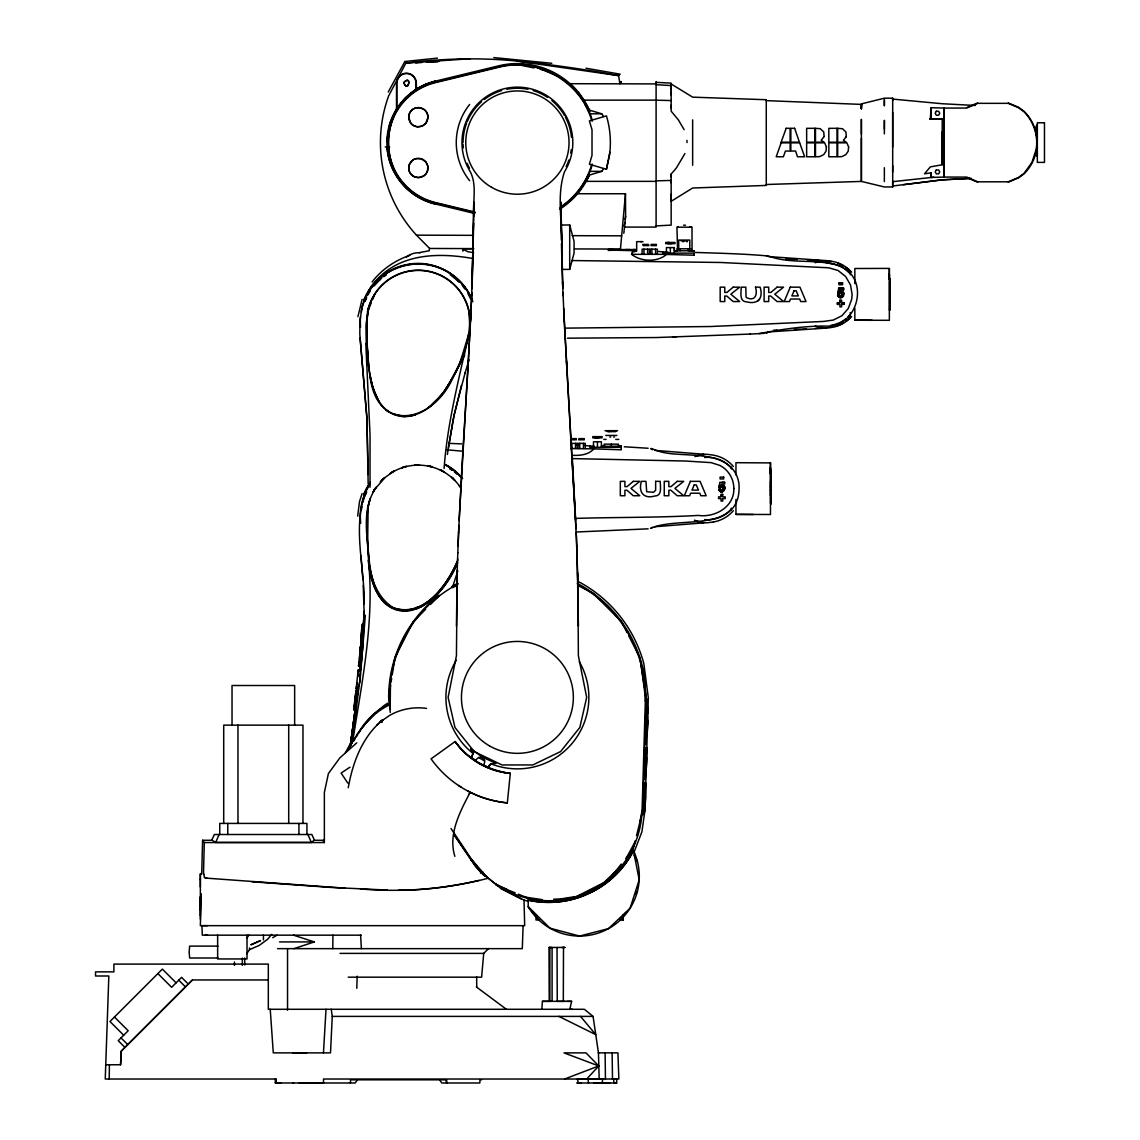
<?xml version="1.0" encoding="UTF-8"?>
<svg xmlns="http://www.w3.org/2000/svg" width="1140" height="1140" viewBox="0 0 1140 1140"><rect width="100%" height="100%" fill="white"/><g stroke="black" fill="none" stroke-linecap="round" stroke-linejoin="round"><path stroke-width="1.5" d="M200.355 910.319L200.355 896.767M200.355 915.662L200.355 896.781L200.355 919.082M200.355 887.006L200.369 879.296M599.184 1079.024L598.457 1052.876L593.071 1016.395L584.35 1009.285L268.313 1009.285L268.313 964.098L113.9 964.098L113.9 971.864L95.532 971.864L95.532 975.997L108.841 975.997L105.251 1079.024L275.623 1079.024L275.567 1082.986L275.367 1079.024M361.295 655.429L359.684 655.429L360.668 646.665L362.306 646.067L360.724 646.067L361.508 630.363L362.349 624.307L363.931 624.307L360.796 661.485M620.93 446.595L620.787 447.436M671.161 84.004L692.65 97.157L766.265 99.722L766.265 185.435L692.65 188L671.161 201.31M671.161 200.384L671.161 199.571M671.161 198.545L671.161 197.277M671.161 195.809L671.161 194.114M671.161 182.785L671.161 179.992M671.161 177.056L671.161 173.993L674.239 170.516A91.556 91.428 -89.6 0 0 676.633 167.552L684.926 153.515M671.161 108.086L671.161 105.165M671.161 95.019L671.161 91.029M671.161 89.348L671.161 87.88M671.161 86.612L671.161 85.586L656.099 84.674M666.401 253.137L666.401 247.594L674.324 247.594L674.324 253.137M689.786 248.791L689.8 240.07L678.685 240.07L678.742 248.791M695.329 252.453C716.048 253.123 745.332 253.778 768.631 256.058C791.317 264.637 816.796 258.182 839.61 265.934C870.946 278.416 858.007 328.648 824.847 326.054C802.574 326.054 780.715 329.56 759.154 333.607M770.469 469.21C770.327 483.303 770.44 456.285 770.469 473.513L770.398 471.077M771.025 502.669L771.025 498.551M771.025 489.274L771.025 494.233M771.025 482.819L771.025 480.211M771.025 477.731L771.025 478.515L771.025 476.278M771.025 501.258L771.025 503.837L771.025 492.437M771.025 498.978L771.025 495.928M771.025 493.022L771.025 489.616M771.025 482.662L771.025 489.986M771.025 481.664L771.025 476.064M771.025 474.497L770.626 472.701L770.626 488.105M837.444 304.394L837.444 302.684L839.938 302.684L839.938 300.205L841.605 300.205L841.605 302.684L844.099 302.684L844.099 304.394L841.605 304.394L841.605 306.86L839.938 306.86L839.938 304.394L837.444 304.394L837.444 302.684M839.966 290.657L840.109 289.859L843.557 289.859L843.557 288.149L838.727 288.149L837.8 293.094L841.178 292.666L842.09 294.091L841.206 296.158L838.484 294.989M861.384 134.178L861.384 119.458L861.384 181.417L884.369 186.96L892.691 186.96L892.677 186.148M884.369 133.879L884.398 120.327L884.369 128.977M889.285 275.595L889.357 274.783M889.357 279.329L889.285 273.885M889.357 278.231L889.285 277.391M889.285 276.308L889.285 274.726M889.913 308.712L889.913 306.974M889.913 306.375L889.913 299.934M889.913 299.564L889.913 288.577M889.913 288.278L889.913 281.879M889.913 280.725L889.514 278.516L889.528 279.927M892.691 172.168L892.691 112.29M931.138 172.881L931.138 177.455L931.138 172.881L924.54 173.779L930.34 166.868L942.224 164.773L942.224 118.802L930.055 118.987L942.224 118.802M368.163 484.044L366.995 419.748L359.812 334.134L359.941 320.34L362.207 306.56A58.425 58.396 90 0 1 388.056 272.261L389.709 271.291A58.311 58.311 0 0 1 448.59 272.261M721.05 495.629L721.876 494.389M770.626 501.201L770.64 503.78M770.626 491.297L770.626 481.023M771.025 495.401L771.025 496.869L771.025 491.654M771.025 488.818L771.025 485.441M889.514 309.439L889.514 310.208L889.528 280.996M931.138 177.455L944.205 177.056L944.205 108.086L931.138 107.701L930.34 118.802M557.033 947.454L557.26 1001.348L563.303 1001.362L563.502 947.454L564.884 947.454L561.963 947.454M623.808 233.301L625.618 216.344L625.475 193.743L577.567 193.743L589.423 175.076L601.778 171.356L603.659 168.578M770.626 483.716L770.626 482.078M770.64 502.968L770.626 497.353M884.355 181.602L884.369 167.708M889.285 279.286L889.285 277.69M889.357 277.262L889.357 276.279M889.913 284.245L889.913 285.071L889.913 284.088M889.913 301.901L889.913 302.727M889.913 292.51L889.913 293.892M892.691 147.145L892.691 98.197L884.369 98.197L861.612 103.826L861.384 108.685L861.612 103.826M770.626 495.002L770.626 493.364M889.528 279.899L889.528 278.644M892.691 181.018L892.691 186.019L942.224 179.835L969.499 178.396M861.37 104.396L766.265 100.634M332.794 948.651L332.923 935.171M473.67 223.34L471.703 295.616M473.727 216.244C472.544 201.552 477.275 185.464 470.307 171.798A55.418 55.418 0 0 1 481.322 100.505A55.418 55.418 0 0 1 553.47 100.505A55.418 55.418 0 0 1 564.485 171.798C555.508 198.26 563.787 227.986 561.692 255.517M476.648 976.866L476.748 987.183M616.697 1082.986L616.74 1079.024L613.577 1079.024L614.061 1082.957L616.697 1082.986L602.077 1082.986L602.803 1079.024L577.382 1079.024L578.422 1083L603.986 1082.986M771.025 473.086L771.025 486.695M889.913 278.901L889.913 279.656M263.411 939.859L263.454 935.171M566.423 360.938L576.384 536.897L577.952 586.73L578.365 655.671L586.687 697.395L579.832 727.462L560.595 751.573L532.822 764.954L501.971 764.954L474.197 751.573L454.96 727.462L448.106 697.395L456.428 655.671L457.254 570.1M390.179 707.741L390.493 680.623M109.212 1079.024L109.412 1064.76M456.428 626.059L457.183 572.579M770.626 476.434L770.626 495.943M370.016 487.264L370.044 434.924L366.026 348.527L365.883 343.653L366.966 343.653C368.078 363.147 368.776 383.881 378.751 401.223L372.809 387.344L369.759 374.062M201.196 893.717L200.355 925.666L524.685 925.666L524.015 900.087L500.887 888.473L486.281 876.446L471.532 859.289L450.998 828.509M201.709 874.209L202.592 840.28L212.168 840.28L215.745 842.431L311.305 842.431L314.141 840.28L323.603 840.28L324.358 842.56L204.302 842.56L202.621 840.28M204.302 842.56L203.661 867.056A9.491 0.741 -88.3 0 0 203.675 874.366M457.183 572.764L457.596 558.686M639.925 822.068L642.091 810.383L645.44 697.751L641.036 664.264M577.339 583.452A128.749 128.749 0 0 1 643.673 672.272L646.18 697.694L642.832 810.398L636.533 835.663M645.012 797.416L644.214 814.943L644.2 797.387L645.782 797.444L644.599 811.224M645.012 796.461L645.44 783.28M646.067 761.919L645.283 779.375L645.254 761.89L646.85 761.948L645.653 775.756M646.067 760.964L646.494 747.783M647.249 722.518L645.782 744.534L646.75 722.504L648.019 722.532L646.836 736.226M647.249 721.364L647.135 699.091L646.779 721.421L648.062 721.349L647.705 707M645.382 796.375L644.955 810.469L641.891 831.858L634.096 852.022L633.47 850.64L639.198 879.866L630.106 908.21L608.461 928.644L579.619 936.068L550.022 928.202L528.205 906.685L528.205 899.617M645.739 784.049L646.537 757.63M646.793 748.823L647.634 720.637M647.848 713.597L648.318 697.737L643.815 663.523A130.886 130.886 0 0 0 578.365 581.585M472.231 282.464L473.87 202.022L471.989 288.634M457.582 559.427L457.81 552.701M523.118 925.666L522.305 948.651L277.562 948.651M457.796 552.914L458.893 525.44M458.038 546.117L458.579 532.58M458.579 532.822L458.878 525.725M471.832 292.538L470.521 321.281M471.732 294.975L468.326 361.537M458.85 526.623L461.971 466.588M733.847 488.533C734.388 506.858 714.994 517.802 698.378 515.423C657.823 517.702 617.182 517.175 576.584 518.358M331.27 1009.285L332.253 1016.395L330.514 1052.876L273.286 1052.876L270.237 1009.285M386.916 140.79L389.837 123.448L396.506 109.07L396.506 83.135L397.261 79.33L399.413 76.109A9.918 9.918 0 0 1 416.357 83.135L416.357 89.162L405.398 97.926L396.848 108.557L396.848 83.135A9.59 9.59 0 0 1 406.439 73.544A9.59 9.59 0 0 1 416.029 83.135L416.029 89.376M359.528 674.638L359.413 676.348M471.062 310.037L469.794 335.231M105.749 1064.76L120.555 1064.76L121.282 1051.109L192.432 979.958L268.313 979.958M120.555 1064.76L121.282 1051.109L192.432 979.958M459.121 520.481L470.065 330.23M610.598 249.575L635.507 249.575L635.692 250.757L608.375 250.016M363.275 639.312L364.116 612.437L363.233 585.376M323.461 1052.876L326.012 1009.285M364.23 611.339L363.375 624.478M461.957 466.73L468.369 360.938M357.689 516.149L359.485 501.643L362.107 493.577M365.327 615.286L360.71 672.714L352.089 743.081M359.684 655.429L360.283 646.665L359.2 661.485M363.318 625.561L363.831 617.823M360.724 646.067L362.349 624.307M770.64 472.844L770.64 475.865M350.379 1082.986L350.607 1079.822L446.41 1079.822L446.638 1082.986L446.41 1079.822M541.856 1009.285L542.426 1001.333L550.264 1001.348M362.435 650.826L363.076 642.632M357.817 676.348L358.16 670.049C362.264 669.166 360.169 689.515 356.193 688.831L357.162 682.547M1036.844 155.767L1036.032 151.663L1036.588 155.752M360.668 646.665L359.385 659.462L360.981 659.462M444.101 468.469C446.766 430.322 455.758 391.59 464.066 355.352C454.133 373.977 446.082 394.91 428.355 407.835L442.064 394.283M488.462 948.651L483.716 953.396L481.607 977.18L348.185 977.18M621.457 250.244L620.459 249.076L625.475 193.743M359.77 668.738L360.083 665.304M359.371 661.485L358.544 666.045L358.986 661.485L360.967 661.485L360.539 666.045L358.544 666.045M359.77 670.049L360.155 666.045L359.656 671.189M361.38 662.226L362.007 655.714M356.749 699.191L355.139 699.191L356.022 690.427L357.988 690.427L356.535 701.642M507.328 802.888L510.307 773.39A76.323 76.323 0 0 1 455.131 741.542L431.077 758.855A105.963 105.963 0 0 0 507.328 802.888C493.421 801.434 479.626 797.587 467.414 790.704M356.022 690.427L353.642 709.821L355.637 709.821L356.221 705.247L354.241 705.247M360.496 670.349L360.853 667.1M357.49 690.298L357.832 687.249M361.48 653.676L362.064 648.418M354.027 709.821L356.392 690.427L355.139 699.191M350.094 747.812L355.053 711.788M356.036 705.247L356.293 703.223L354.697 703.223M351.505 737.323L351.605 736.526M355.167 709.408L351.106 739.347M357.846 691.667L358.274 688.361M350.108 746.957L351.149 739.019M351.704 735.827L350.051 748.396L355.067 711.873M352.232 731.837L357.718 690.085M351.077 740.544L351.348 738.506M361.622 631.959L361.138 638.4L362.719 638.4M352.403 736.668L352.887 733.177M448.376 448.262L454.376 413.62L465.163 372.68M358.017 691.168L358.459 688.061M448.946 444.272L453.236 419.135L461.386 385.505M356.806 988.28L357.19 976.182M447.393 454.461L449.046 443.389M357.932 316.663L362.107 299.392M352.802 740.943C362.064 681.05 374.732 620.702 368.391 559.811C369.389 582.839 381.515 615.358 410.044 610.641C433.628 605.468 448.063 583.053 457.61 562.576M390.407 709.265L388.655 697.395L390.564 685.283M391.12 681.82L391.661 678.371M392.217 674.909L394.953 657.609L413.236 621.728L425.619 609.33M625.105 219.35L625.618 216.344M361.451 509.68L361.993 506.573M720.936 485.654L721.221 484.044L724.67 484.044L724.655 482.334L719.839 482.334L718.913 487.279L722.66 487.065L723.173 489.16L721.649 490.414L720.48 489.089L718.684 489.274C721.72 497.539 729.6 484.115 720.936 485.654C728.816 483.802 722.86 496.983 718.813 489.858M839.282 293.308L841.206 292.695L842.018 295.132L840.907 296.243L839.396 294.889L837.572 295.089L838.684 297.113L841.049 297.683L843.429 296.3L843.757 293.051L841.676 291.227L839.824 291.469L840.109 289.859M348.242 787.769C352.545 763.401 361.637 738.364 380.703 721.649L376.628 725.411M719.141 486.039L718.913 487.279L722.717 487.122L723.088 489.445L722.019 490.428L720.509 489.074L718.713 489.26M837.8 293.094L838.028 291.854M606.437 169.29L609.458 155.453A92.653 92.653 0 0 0 609.472 129.718A92.682 92.682 0 0 0 606.437 115.867L589.394 120.883L592.016 129.789L592.016 155.353L589.394 164.26L606.437 169.29L609.857 152.247M470.051 326.026A51.87 51.87 0 0 0 368.405 308L366.197 325.456L366.197 343.653M367.536 311.804L368.405 308M368.705 308.598L366.453 321.708L366.795 343.667M542.426 1001.333L571.625 1001.333L569.772 1009.27L572.209 1009.285M464.279 355.367L469.01 333.165L460.232 362.078A152.674 152.674 0 0 1 453.435 376.727C433.343 423.439 375.958 434.411 369.873 374.632M635.279 840.707L633.184 849.129L625.618 858.634M1036.089 127.908C1037.97 120.299 1035.719 129.362 1035.975 128.335M561.45 243.533L562.106 269.396L569.701 269.396L574.061 253.123L574.061 241.281L569.701 225.008L561.08 225.008L561.379 240.169M592.928 448.519L593.27 447.336M665.846 254.334L666.188 253.137M1036.189 130.516C1038.782 126.355 1033.766 140.135 1036.844 129.39M621.215 447.621L621.229 446.88M452.58 587.057L457.824 570.855M464.978 373.279L469.067 359.841M362.748 502.455L364.187 497.753M323.204 841.021L323.461 840.28M594.296 446.182L590.149 446.068L589.722 447.336L621.072 447.336L621.286 449.801L593.755 448.875C588.753 454.874 579.69 455.715 572.351 455.33M668.083 252.097L663.038 251.969L662.639 253.137L693.832 253.137M560.253 207.836L562.391 206.383A78.788 78.788 0 0 0 570.827 199.5C580.987 189.967 588.511 177.669 592.387 164.288M471.418 757.786L473.057 753.227L470.963 748.823L482.747 757.402L496.071 763.315L491.212 763.715L488.077 767.419L483.517 764.783L484.115 763.757A4.361 4.361 0 0 0 482.519 757.801A4.361 4.361 0 0 0 476.563 759.397L475.978 760.423L471.418 757.786L473.057 753.227L470.963 748.823M429.196 249.617L429.609 248.463L416.471 235.154A136.957 136.957 0 0 1 388.583 96.045L405.84 63.127C442.762 58.425 480.154 57.427 517.218 61.09A1187.125 1187.125 0 0 1 618.593 75.653L620.117 74.171L586.017 68.229M367.579 311.818L371.312 302.756M372.552 299.72L375.031 293.678M364.8 496.185L366.624 491.768L364.672 496.199M215.745 842.431L219.051 834.509M457.781 560.111C447.45 584.82 423.709 618.564 392.958 607.591C361.708 586.715 368.676 539.99 367.964 507.4A51.143 51.143 0 0 1 375.188 488.832L385.007 477.489L393.214 471.732A51.101 51.101 0 0 1 460.175 486.923M211.684 840.28L214.391 834.509L311.833 834.509L314.54 840.28M365.014 301.074L366.239 298.495M457.211 561.934C446.738 586.06 423.04 618.835 392.83 607.72C376.684 599.982 372.253 580.688 369.617 564.557C367.821 542.825 363.817 519.94 370.229 498.707C363.09 518.101 367.778 539.334 368.676 559.384C370.016 574.859 373.407 591.574 384.622 603.074C414.49 626.572 447.108 589.95 457.453 563.018M889.357 279.656L889.285 278.431M559.911 209.147A78.988 78.988 0 0 0 587.656 178.666L589.337 175.275M587.656 178.666L589.423 175.076L588.226 175.403A78.076 78.076 0 0 1 560.581 207.608M627.043 856.824L634.952 842.018M469.039 794.366L469.766 793.027C459.833 812.165 447.977 834.281 454.86 856.34M388.241 91.998L404.857 61.503L437.418 58.126M620.374 919.98L625.718 912.57M635.764 894.245L637.431 891.181M770.398 470.122L770.469 470.948M370.172 482.334L363.803 494.261L366.154 489.16A58.425 58.325 -63.5 0 1 368.961 484.343M355.794 736.882L352.103 742.696A145.82 145.82 0 0 0 348.697 748.695M446.053 388.555C460.076 365.641 472.915 338.381 468.811 310.935M759.568 299.279L757.715 301.074M650.527 528.376C679.198 515.351 742.61 534.774 738.948 483.559C734.26 454.091 700.031 455.9 677.374 454.19C669.009 453.72 660.601 452.58 652.935 449.06C650.484 447.878 649.629 448.818 652.55 449.702M357.418 1079.822L355.238 1082.986L275.367 1082.986M246.653 953.767L249.518 949.663L259.193 945.431L267.501 939.36L271.719 934.358M246.967 937.906L248.962 935.171M631.973 254.334L666.644 254.334C657.566 262.371 640.979 261.943 631.589 254.32L632.372 254.334L632.03 252.239L636.362 251.213M889.357 275.395L889.357 278.801M621.286 864.063L608.318 880.351L572.736 898.42L553.67 899.203M930.055 118.987L931.095 117.719L931.138 107.701M372.096 281.993C381.615 269.524 395.053 260.319 409.873 255.317M373.934 286.097L380.389 279.3M586.701 1079.024L598.757 1065.957L585.974 1052.876L564.001 1052.876L598.757 1065.957L564.599 1079.024M430.578 604.385L439.242 595.721M603.986 882.545L615.629 871.174M850.497 317.233L848.288 319.343A33.131 33.131 0 0 1 845.894 321.252M356.777 742.81L339.805 757.929L328.391 773.576L324.358 792.5L324.358 842.56M379.62 279.941L381.587 278.203M382.698 720.024L380.147 722.119L381.23 721.207M426.517 708.41A58.126 58.126 0 0 0 389.68 715.364L380.817 721.534L382.271 722.09L380.888 721.478M380.988 721.392L382.385 720.266L381.102 721.307M380.76 721.591L381.928 720.623M383.695 276.678L386.232 274.612L383.909 276.407M381.957 720.608L381.344 721.107L382.171 720.437M382.755 719.981L381.43 721.036L382.627 720.067M621.314 81.553L619.889 83.69L618.593 75.653L517.218 61.09M349.952 767.177L341.117 773.077L347.8 783.094M272.716 937.693L276.977 935.171M452.651 587.67L457.325 585.29M524.015 900.087L528.205 901.327M415.758 609.188L422.684 606.01L416.029 607.649M651.254 527.962L652.55 527.393M251.085 944.732L260.533 940.6L251.085 944.69M967.333 107.302L977.635 102.942M1008.273 182.201L1018.576 177.84L1024.162 173.779A44.132 44.132 0 0 0 1024.162 111.364L1018.576 107.302L1008.273 102.942M766.992 332.666L768.303 332.153M293.963 948.651L314.327 941.911L293.522 935.171M592.387 120.868C582.041 81.724 538.151 56.245 499.021 66.704L435.38 82.108C373.094 94.834 372.937 190.337 435.38 203.048L474.953 212.624M839.824 291.469C848.488 289.945 840.636 303.34 837.572 295.089M360.326 888.958C403.247 892.535 446.595 889.072 488.291 878.227M480.41 873.026L483.317 872.385M479.099 880.379C452.666 886.435 425.662 890.283 398.501 890.283M419.549 252.567L429.438 250.729M769.13 331.897L826.87 328.049L822.809 327.836M654.631 526.766L703.95 522.832A34.442 34.428 0 0 1 694.873 520.581M560.88 898.904L575.244 896.596M828.88 327.437L831.901 327.052M713.441 521.992L706.857 522.818A34.285 34.285 0 0 1 694.417 520.182M892.691 186.96L892.691 181.673L933.76 177.199M648.959 245.613L643.046 245.613M571.625 1001.333L566.936 1001.348M426.403 62.13L437.803 61.717M815.114 328.406L823.721 327.807M470.136 58.739L405.84 63.127L404.857 61.503M648.133 528.832L576.256 532.01M656.099 225.905L671.161 225.121L671.161 173.993M766.522 255.503L767.006 256.058M749.764 334.106L764.099 333.35M971.408 178.382L942.224 179.835L903.393 184.68M750.405 334.063L656.555 337.54L567.435 338.181M794.438 329.46L806.493 328.89M766.265 184.509L861.384 181.417L861.384 138.311M656.099 180.861L671.161 180.434M773.761 330.158L777.209 330.073M672.543 337.127L675.991 337.027M356.193 688.831L358.16 670.049M642.647 244.43L648.546 244.43M449.317 443.375L461.629 443.873M629.907 249.575L625.39 249.575M656.469 245.613L650.983 245.613M606.936 431.476L609.13 431.476M576.413 439.798L570.513 439.798M584.336 439.798L578.507 439.798M549.209 1001.362L549.01 947.468L563.502 947.454M667.726 243.632L671.873 243.632M613.691 431.476L612.821 431.476M594.809 437.817L598.899 437.817M619.619 445.74L621.229 445.74L619.191 445.74M486.281 876.446L483.474 874.993L476.007 867.07L454.29 835.278M203.49 925.666L207.423 925.666M691.396 227.188L689.529 227.188M650.983 244.43L656.469 244.43M635.678 249.589L633.142 249.575M572.123 260.547L720.437 262.471L828.694 267.8L838.043 270.479L845.638 276.521L850.497 284.915L852.136 294.49L851.68 299.35L848.317 308.427L841.961 315.709L833.326 320.055L823.579 321.437L710.363 326.524L564.514 328.149M614.56 431.476L615.7 431.476L608.076 431.476M570.926 438.615L576.413 438.615M578.849 438.615L584.336 438.615M207.509 935.171L205.043 935.171M549.01 947.468L552.088 947.454L552.088 1001.348M292.823 1082.986L293.65 1083M311.933 1082.986L323.504 1082.986L323.504 1079.024L618.849 1079.024L617.937 1052.876L598.187 1052.876M581.001 1082.986L576.84 1083L578.422 1083M656.099 83.918L570.043 83.69C578.564 91.343 585.49 100.833 589.964 111.378M584.051 100.135L656.099 100.135M944.205 108.086L966.677 108.072L977.707 103.341L1008.188 103.341L1018.39 107.645L1023.891 111.649A43.748 43.748 0 0 1 1036.16 149.425L1031.928 162.436L1023.891 173.508L1018.39 177.498L1008.188 181.816L977.707 181.816L966.791 177.099L944.205 177.056M589.964 113.8L601.778 113.8L603.659 116.565M589.964 171.356L601.778 171.356M586.202 181.36L656.099 181.36M683.53 225.207L685.482 225.207M624.635 227.088L656.099 227.088L656.099 81.553M681.065 240.854L687.406 240.854M643.017 241.652L636.676 241.652L636.676 251.156M682.774 241.652L683.744 241.652M686.622 241.652L687.42 241.652M665.646 242.45L675.094 242.45M665.646 243.632L675.094 243.632M464.906 248.791L473.157 248.791M612.807 249.575L608.389 249.575L609.359 249.575M614.417 250.173L609.757 250.173L610.883 250.501M694.146 250.772L674.324 250.772L674.324 247.594M674.581 250.971L676.576 250.971M677.587 250.971L676.961 227.188L692.023 227.188L692.023 250.971L689.629 250.971M692.422 250.971L694.403 250.971M889.285 279.158L889.357 268.727M838.983 282.948L842.56 282.948L842.56 284.772L838.983 284.772L838.983 282.948L842.56 282.948M838.727 288.149L843.557 288.149L843.557 289.859M841.605 302.684L844.099 302.684L844.099 304.394M854.843 308.171L854.843 320.212L889.357 320.312L889.357 268.399L854.843 268.513L854.843 283.618M605.012 430.692L617.624 430.692M605.768 435.437L616.868 435.437M592.729 436.634L602.177 436.634M609.843 437.019L610.826 437.019M613.691 437.019L614.503 437.019M592.729 437.817L602.177 437.817M603.83 439.399L606.095 439.399M615.743 439.399L618.806 439.399M570.67 443.36L577.324 443.36L577.324 448.519M603.416 445.74L601.407 446.139M603.787 445.74L604.798 445.74M620.83 446.139L601.806 446.424M570.741 448.519L593.755 448.875M770.398 473.841L770.469 462.584L770.469 514.496L735.956 514.397L735.956 499.52M361.979 629.594L363.575 629.594M361.808 630.648L363.404 630.648M361.138 639.711L362.734 639.711M360.796 639.996L362.392 639.996M361.138 640.78L362.734 640.78M359.727 653.135L361.708 653.135M357.718 674.624L359.314 674.624M355.637 696.896L357.233 696.896M354.782 712.457L356.706 712.457M352.83 727.263L354.526 727.263M539.591 919.98L536.028 919.98L536.028 916.418M619.661 919.98L623.209 919.98L623.209 914.636M361.195 935.171L202.293 935.171L201.965 925.666M279.528 941.911L314.327 941.911M217.996 946.115L189.653 946.115L189.14 952.057L189.653 957.999L218.096 957.999M340.019 953.396L483.716 953.396M563.303 1001.362L564.956 1001.348M332.253 1016.395L593.071 1016.395M299.264 1052.876L306.674 1052.876L305.235 1052.861M303.083 1052.876L292.823 1052.876M481.493 1079.822L479.997 1079.822L479.812 1082.986L441.779 1082.986L439.598 1079.822M305.235 1083L306.674 1082.986M677.587 227.188L678.343 227.188M640.538 241.652L641.82 241.652M667.726 242.45L668.909 242.45M694.146 253.137L694.174 255.218L666.658 254.448M365.883 343.653L366.966 343.653L369.032 369.317M611.696 431.476L608.789 431.476M722.261 482.334L724.655 482.334M355.267 696.896L356.863 696.896M593.626 1082.972L609.701 1082.986M280.768 1082.986L275.495 1082.986L276.308 1079.024L275.567 1079.024M299.264 1082.986L323.29 1082.986M416.471 235.154L473.086 235.339M572.18 235.667L621.728 235.823M429.609 248.463L473.784 248.606M574.517 248.933L620.459 249.076M629.608 250.173L634.268 250.187M889.357 275.894L889.357 274.483M854.843 320.197L872.1 320.312M735.956 514.382L753.212 514.496M608.361 250.444L609.273 250.458M656.099 100.206L671.161 100.548M473.57 252.638L468.041 251.769L462.997 249.275M576.484 445.156L578.593 445.199M571.696 458.579L685.667 461.03L711.146 462.641L719.981 465.462A26.12 26.12 0 0 1 733.847 488.49M385.263 146.946L389.595 147.103M785.816 258.937L797.259 259.379M402.135 416.485L392.744 413.92L404.515 416.584L415.644 414.746C405.641 418.28 393.841 416.642 385.733 409.559L388.455 411.725C374.918 401.665 371.284 383.852 368.961 368.106M387.344 890.069L330.429 887.39L251.926 881.776M419.947 252.823L418.323 252.752A18.24 18.226 0 0 0 406.495 257.099M446.78 449.787L463.182 451.255M807.362 259.834L819.176 260.49M656.099 82.351L671.161 83.135L671.161 111.164L678.414 119.957L684.114 129.661M975.241 105.464L942.224 103.74L892.691 99.095L892.691 98.197M624.293 446.78L648.176 448.262M345.149 888.188L206.953 878.185L204.488 877.486L203.704 874.109M584.82 445.455L590.149 446.068M493.791 57.584L551.774 63.299M401.266 416.328C435.437 418.081 451.269 379.748 464.578 355.438M703.95 454.261L654.645 450.328M658.692 251.47L663.038 251.969M824.576 260.875L831.901 261.673M589.28 112.803C574.603 78.689 535.529 57.869 499.149 67.217L435.509 82.621A61.688 61.688 0 0 0 435.509 202.535L475.067 212.111M463.04 249.29L462.868 251.185M525.853 897.223L542.483 899.674L532.865 900.073L518.401 894.173M472.06 258.367C441.679 253.094 406.524 253.037 382.071 274.64A69.683 69.611 -67.6 0 0 370.158 288.135L363.803 300.077L366.154 294.975A58.425 58.34 -65.4 0 1 384.394 274.113L389.139 271.12A58.568 58.525 -80 0 1 410.229 263.981C435.879 260.105 462.484 275.723 472.046 299.763M517.403 64.51L533.933 67.944M540.559 69.326L547.172 70.694M387.116 147.901C388.982 174.349 409.303 198.075 435.166 203.946L474.724 213.522M601.778 113.8L588.226 109.754A78.076 78.076 0 0 0 499.021 66.69M204.488 877.486L206.953 878.185M768.274 256.557L826.814 260.661L822.823 260.875A33.659 33.644 0 0 0 815.214 262.713M414.761 176.9L418.636 177.584L423.596 176.002A11.642 10.545 37.7 0 0 427.529 170.829L427.799 166.212L425.847 161.923L421.287 158.774L415.587 158.688A11.201 10.146 65 0 0 412.481 160.27L409.118 165.086L408.832 169.603A9.234 8.607 51.9 0 0 409.659 172.14A9.063 8.479 51.3 0 0 411.754 175.004A9.234 8.607 50.7 0 0 414.761 176.885M495.9 885.01L515.18 892.877M537.467 67.688L556.163 75.439M967.333 177.84L977.635 182.201M521.037 898.876L500.603 888.26M495.872 884.098L507.2 889.613M558.928 1016.395L595.75 1034.635L580.545 1016.395M579.02 586.088L593.071 593.242L621.557 621.728L627.114 632.643M445.398 464.536L452.509 468.953L462.584 478.529M458.551 785.46L461.216 787.241M449.816 468.597L452.267 470.293M449.759 468.554L452.081 470.193M450.243 274.669L459.449 282.207L457.468 280.369M476.306 986.898L506.402 1009.285M454.418 471.832L456.912 474.169M538.864 919.98L528.205 906.685A59.708 59.708 0 0 0 607.663 929.086A59.708 59.708 0 0 0 633.47 850.64A94.136 92.44 -24 0 1 593.171 891.352L582.455 896.154A94.121 92.44 -24 0 1 528.205 900.073M188.299 984.091L181.573 977.365L171.627 987.311L157.89 973.589M178.766 980.172L185.492 986.898M176.102 982.837L162.379 969.1L109.967 1021.497L123.704 1035.234M114.456 1017.023L128.193 1030.745L118.232 1040.692L124.958 1047.418M121.04 1037.899L127.766 1044.625M576.569 90.231L574.731 88.25A78.988 78.988 0 0 0 498.807 65.806L435.166 81.211L425.519 84.389L416.357 89.162L425.434 84.431L435.166 81.211A63.142 63.142 0 0 0 435.166 203.946M461.258 487.849L459.292 485.569L460.817 487.535M470.905 859.702L485.198 876.46L475.223 865.645L454.29 834.779M462.199 285.456L464.137 287.736M380.903 404.444L381.786 405.641M578.351 92.283L589.423 110.081M463.553 287.009L465.262 289.389M634.096 855.485L637.431 861.584M467.956 293.593L470.606 298.766M628.71 635.764L639.839 657.609L646.18 697.694M307.942 834.509L311.305 842.431M770.626 490.457L770.825 491.654M368.747 368.135L366.895 340.005L367.408 313.115A51.685 51.685 0 0 1 469.609 315.894M588.069 1079.039L588.482 1082.986M368.135 363.033L367.137 350.792M694.075 254.02L694.174 255.218M370.03 483.702A58.411 58.382 90 0 0 366.111 490.485C351.975 526.751 364.7 566.195 364.202 603.815M361.01 555.921L362.862 579.69M360.041 337.583L366.809 416.271L368.177 474.511M567.962 386.674L576.042 528.647M568.048 387.999L563.644 308.171M572.138 454.789L575.657 520.168M566.837 367.864L564.728 330.23M360.611 935.171L361.38 948.651M564.998 335.231L563.73 310.037M564.286 321.494L562.961 292.538M563.089 295.616L562.091 268.47M686.936 140.334L687.035 142.571M576.213 532.636L576.755 546.103M562.789 288.249L560.923 202.022L561.136 225.121M469.452 315.937L469.794 324.644M562.533 281.722L562.775 287.921M576.74 545.946L577.211 559.412M577.196 558.842L578.365 626.059L577.61 572.579M612.123 1052.876L612.508 1079.024M605.112 1052.876L605.44 1079.024M770.64 500.417L770.626 488.989M770.626 484.457L770.626 496.071M889.913 308.399L889.913 309.852L889.913 279.899M889.913 290.629L889.913 292.923M884.369 99.052L884.369 105.65L884.369 100.434M861.384 104.096L861.384 108.685M771.025 486.923L771.025 490.599L771.025 486.182M770.469 462.911L735.956 462.697L735.956 474.938M623.209 917.159L623.209 919.98M200.355 874.152L200.369 879.596M943.806 107.701L943.806 177.455M942.224 131.812L942.224 164.773M892.691 165.599L892.691 181.673M850.283 272.959L850.283 274.826M850.283 312.574L850.283 315.752M839.938 300.205L839.938 302.684M731.395 467.144L731.395 469.01M731.395 508.084L731.395 509.936M692.65 119.871L692.65 165.286M691.367 250.772L691.367 248.791L677.103 248.791L677.103 250.772M688.375 248.791L688.375 250.772M680.11 248.791L680.11 250.772M670.363 247.594L670.363 253.137M657.381 254.334L657.381 249.176L650.057 249.176L650.057 254.334M655.557 249.176L655.557 254.334M651.895 249.176L651.895 254.334M649.458 254.334L649.458 249.176L642.134 249.176L642.134 254.334M647.634 249.176L647.634 254.334M643.972 249.176L643.972 254.334M618.45 446.139L618.45 444.158L604.186 444.158L604.186 446.139M611.325 444.158L611.325 446.139M601.407 447.336L601.407 441.779L593.484 441.779L593.484 447.336M597.446 441.779L597.446 447.336M585.262 448.519L585.262 443.36L577.937 443.36L577.937 448.519M583.423 443.36L583.423 448.519M579.761 443.36L579.761 448.519M575.5 443.36L575.5 448.519M571.838 443.36L571.838 448.519M569.701 225.008L569.701 269.396M549.879 947.454L549.879 1001.348M306.931 834.509L306.931 823.422L219.749 823.422L219.749 834.509M302.969 823.422L302.969 725.14L223.711 725.14L223.711 823.422M298.937 823.422L298.937 834.509M294.647 725.14L294.647 685.51L232.033 685.51L232.033 725.14M288.705 725.14L288.705 823.422M287.536 948.565L287.536 1010.225M249.518 947.967L249.518 949.663M247.024 935.171L247.024 958.954L217.64 958.954L217.64 935.171M244.744 958.013L244.744 964.996M242.364 958.013L242.364 965.395M237.975 725.14L237.975 823.422M234.441 961.975L234.441 965.395M227.758 823.422L227.758 834.509M200.355 873.553L200.355 895.812M488.077 767.405A6.341 6.341 0 0 1 491.212 763.715M624.92 222.471A44.731 2.651 -84.9 0 1 624.022 226.005M619.704 82.579A256.386 13.424 81.2 0 1 621.371 81.88M435.38 203.048A62.215 62.215 0 0 1 435.38 82.108M591.831 164.26A77.534 77.534 0 0 1 560.452 207.053M584.535 103.811A77.534 77.534 0 0 1 591.831 120.897M426.602 62.102A530.727 500.36 -89.9 0 1 439.071 61.346M415.701 63.014A529.915 499.591 -89.9 0 1 421.928 62.458M469.623 180.704A61.118 61.118 0 0 1 469.623 104.453M571.268 149.668A54.335 54.335 0 0 1 570.698 153.173M568.86 160.042A54.335 54.335 0 0 1 566.138 166.611M469.466 168.193A54.335 54.335 0 0 1 467.186 163.376M463.31 147.901A54.335 54.335 0 0 1 463.082 144.352M463.054 142.571A54.335 54.335 0 0 1 466.545 123.434M467.186 121.78A54.335 54.335 0 0 1 481.565 101.716M484.315 99.465A54.335 54.335 0 0 1 501.628 90.573M506.801 89.276A54.335 54.335 0 0 1 527.991 89.276M533.164 90.573A54.335 54.335 0 0 1 547.585 97.399M551.874 100.576A54.335 54.335 0 0 1 564.457 115.411M565.326 116.964A54.335 54.335 0 0 1 571.482 137.256M642.091 810.383A93.124 93.124 0 0 1 471.532 859.289M633.526 850.682A94.178 92.497 -24 0 1 528.191 900.187M390.279 712.429A128.008 128.008 0 0 1 458.309 583.837M578.066 584.678A128.008 128.008 0 0 1 645.24 691.011M645.368 694.417A128.008 128.008 0 0 1 645.34 701.214M388.655 697.395A128.749 128.749 0 0 1 439.028 595.251M451.554 586.758A128.749 128.749 0 0 1 457.453 583.452M579.305 661.67A71.478 71.478 0 0 1 490.856 763.757M484.628 760.907A71.478 71.478 0 0 1 478.757 757.516M473.228 753.583A71.478 71.478 0 0 1 456.356 660.202M850.098 314.797A31.207 31.207 0 0 1 848.046 316.948M845.809 318.887A31.207 31.207 0 0 1 830.946 325.256M826.514 263.155A31.207 31.207 0 0 1 843.386 268.099M844.612 268.94A31.207 31.207 0 0 1 849.101 272.816M766.322 333.279A57.271 1.325 -15.9 0 1 767.405 332.538M843.329 322.919A33.131 33.131 0 0 1 834.879 326.425M837.829 263.212A33.131 33.131 0 0 1 843.358 265.805M845.894 267.472A33.131 33.131 0 0 1 850.497 271.477M851.609 316.535A33.488 33.488 0 0 1 817.48 326.61M817.48 262.115A33.488 33.488 0 0 1 851.609 272.189M822.809 327.836A33.659 33.644 0 0 1 815.228 326.097M360.539 327.152A57.998 57.998 0 0 1 360.539 317.048M361.195 312.032A57.998 57.998 0 0 1 471.589 299.122M356.692 736.44A68.329 68.329 0 0 1 388.754 704.349M448.59 272.275A58.368 58.354 90 0 1 472.858 301.701M365 301.316A56.872 56.872 0 0 1 366.681 297.426M367.978 294.861A56.872 56.872 0 0 1 370.215 291.085M389.538 704.919A67.488 67.488 0 0 0 375.459 713.825L365.641 723.401L357.134 734.16A68.956 68.956 0 0 0 354.127 740.786M345.334 752.97A154.014 154.014 0 0 1 351.704 741.598M358.872 732.906A68.015 68.015 0 0 1 361.18 729.044L372.338 715.35L383.895 705.689A75.895 75.895 0 0 1 387.771 703.138M461.971 477.689A58.411 58.396 -90 0 0 448.59 466.445A58.311 58.311 0 0 0 445.726 464.821M360.724 523.146A57.998 57.998 0 0 1 369.773 484.543M445.27 464.921A57.998 57.998 0 0 1 461.8 477.888M733.362 510.706A33.915 33.915 0 0 1 713.441 521.992M733.376 466.459A33.915 33.915 0 0 0 713.526 455.159L706.857 454.276A34.285 34.285 0 0 0 695.742 456.385M694.873 456.599A34.442 34.428 0 0 1 703.95 454.361M731.21 508.982A31.207 31.207 0 0 1 704.648 519.612M704.648 457.482A31.207 31.207 0 0 1 712.058 457.653M713.526 457.895A31.207 31.207 0 0 1 716.419 458.594M717.83 459.05A31.207 31.207 0 0 1 731.21 468.113M655.643 481.351L655.643 490.228L653.576 492.309L646.679 491.739L645.967 481.351L641.378 481.351C638.229 492.195 643.544 499.234 654.944 496C662.497 495.928 660.188 485.982 660.231 481.351L655.643 481.351M755.506 287.166C757.587 293.707 755.706 301.473 747.327 297.996A2.195 2.195 0 0 1 746.03 296.828L745.831 287.166L741.242 287.166C741.228 291.726 739.019 301.658 746.458 301.815C757.573 304.836 763.686 298.481 760.109 287.166L755.506 287.166M892.691 99.095L892.691 100.192L892.691 99.095M644.627 783.251L644.228 796.433L645.81 796.49L646.209 783.308L644.627 783.251M645.682 747.769L645.283 760.95L646.879 760.993L647.264 747.812L645.682 747.769M427.97 117.278L425.847 123.234L422.099 126.084L417.098 126.782L413.364 125.486A11.514 10.445 -63.2 0 1 410.97 123.462L408.69 117.349A9.505 8.821 -52.9 0 1 409.032 114.684A9.12 8.507 -51.5 0 1 414.761 108.257L418.978 107.602L423.596 109.141A11.642 10.559 -38.7 0 1 427.514 114.328L427.97 117.278M826.4 146.861L826.044 151.164L823.678 154.627L819.745 156.608L815.485 156.764L815.485 142.842L824.619 142.828L826.4 146.861M403.788 82.621C408.191 93.936 412.295 73.872 403.788 82.564C408.163 94.078 412.295 73.715 403.788 82.621M848.644 146.975L848.146 151.292L845.88 154.627L841.933 156.608L837.672 156.764L837.672 142.828L846.835 142.828L848.644 146.975M781.142 142.856L776.212 156.764L783.365 156.764L785.417 151.064L790.163 151.064L790.134 142.856L781.142 142.856M786.158 128.307L781.142 142.172L790.106 142.172L790.091 128.307L786.158 128.307M690.398 481.351L684.314 495.743L689.615 495.743L690.683 493.207L699.775 493.207L700.844 495.743L706.159 495.743L700.074 481.351L690.398 481.351M694.189 484.928L691.994 490.1L698.464 490.1L696.269 484.928L694.189 484.928M790.262 287.166L784.178 301.559L789.479 301.559L790.547 299.022L799.653 299.022L800.707 301.559L806.023 301.559L799.938 287.166L790.262 287.166M794.053 290.743L791.873 295.916L798.328 295.916L796.148 290.743L794.053 290.743M374.233 489.687L372.994 492.48L376.172 487.222L374.233 489.687M936.325 111.264L935.185 113.245L936.325 115.225L938.619 115.225L939.759 113.245L938.619 111.264L936.325 111.264M936.325 169.917L935.185 171.898L936.325 173.879L938.619 173.879L939.759 171.898L938.619 169.917L936.325 169.917M824.12 136.529L821.185 140.291L824.135 142.215L815.485 142.201L815.485 128.321L820.216 128.678L823.721 131.898L824.12 136.529M382.242 479.541L380.304 481.992L384.636 477.717L382.242 479.541M846.265 136.714L843.386 140.291L846.308 142.229L837.672 142.229L837.672 128.321L842.56 128.749L845.994 132.083L846.265 136.714M733.148 287.166L726.921 292.453L724.769 292.453L724.769 287.166L720.181 287.166L720.181 301.559L724.769 301.559L724.769 296.03L726.793 296.03L733.148 301.559L739.646 301.559L730.854 294.206L739.646 287.166L733.148 287.166M777.081 287.166L770.854 292.453L768.702 292.453L768.702 287.166L764.114 287.166L764.114 301.559L768.702 301.559L768.702 296.03L770.726 296.03L777.081 301.559L783.565 301.559L774.787 294.206L783.565 287.166L777.081 287.166M633.284 481.351L627.057 486.637L624.905 486.637L624.905 481.351L620.317 481.351L620.317 495.743L624.905 495.743L624.905 490.214L626.929 490.214L633.284 495.743L639.768 495.743L630.99 488.39L639.768 481.351L633.284 481.351M677.217 481.351L670.99 486.637L668.838 486.637L668.838 481.351L664.25 481.351L664.25 495.743L668.838 495.743L668.838 490.214L670.861 490.214L677.217 495.743L683.701 495.743L674.909 488.39L683.701 481.351L677.217 481.351M392.53 471.703L390.122 473.542L393.884 471.162L392.53 471.703M404.444 466.688L401.864 467.785L406.524 466.346L404.444 466.688M417.24 464.792L414.732 465.163L419.449 465.034L417.24 464.792M602.889 445.74L601.621 445.74L602.889 445.74M1044.468 122.764L1037.343 122.764L1037.343 162.393L1044.468 162.393L1044.468 122.764M794.637 128.307L790.847 128.307L790.847 142.186L799.425 142.186L794.637 128.307M814.886 128.321L806.65 128.321L806.65 142.201L814.886 142.201L814.886 128.321M837.073 128.321L828.837 128.321L828.837 142.215L837.073 142.229L837.073 128.321M799.681 142.842L790.847 142.856L790.847 151.05L795.606 151.05L797.487 156.764L804.626 156.764L799.681 142.842M814.886 142.842L806.65 142.842L806.65 156.764L814.886 156.764L814.886 142.842M837.073 142.828L828.837 142.828L828.837 156.764L837.073 156.764L837.073 142.828M723.672 477.133L720.095 477.133L720.095 478.957L723.672 478.957L723.672 477.133M722.717 494.389L721.05 494.389L721.05 496.869L718.556 496.869L718.556 498.579L721.05 498.579L721.05 501.044L722.717 501.044L722.717 498.579L725.211 498.579L725.211 496.869L722.717 496.869L722.717 494.389M430.094 466.146L427.885 465.918L432.459 467.03L430.094 466.146M510.307 773.39C488.433 771.324 467.842 759.454 455.131 741.542C467.742 759.639 488.789 770.298 510.307 773.39M442.206 470.663L440.254 469.894L444.514 472.259L442.206 470.663M452.822 478.045L451.568 477.204L454.789 480.339L452.822 478.045M489.416 745.845A55.96 55.96 0 0 0 573.349 697.395A55.96 55.96 0 0 0 489.416 648.931A55.96 55.96 0 0 0 489.416 745.845M491.582 187.302A51.642 51.642 0 0 0 569.031 142.571A51.642 51.642 0 0 0 491.582 97.855A51.642 51.642 0 0 0 491.582 187.302M411.768 175.004A9.633 9.633 0 0 0 427.714 170.088A9.633 9.633 0 0 0 415.487 158.731A9.633 9.633 0 0 0 411.768 175.004M411.768 124.274A9.633 9.633 0 0 0 427.714 119.358A9.633 9.633 0 0 0 415.487 108.001A9.633 9.633 0 0 0 411.768 124.274"/></g></svg>
